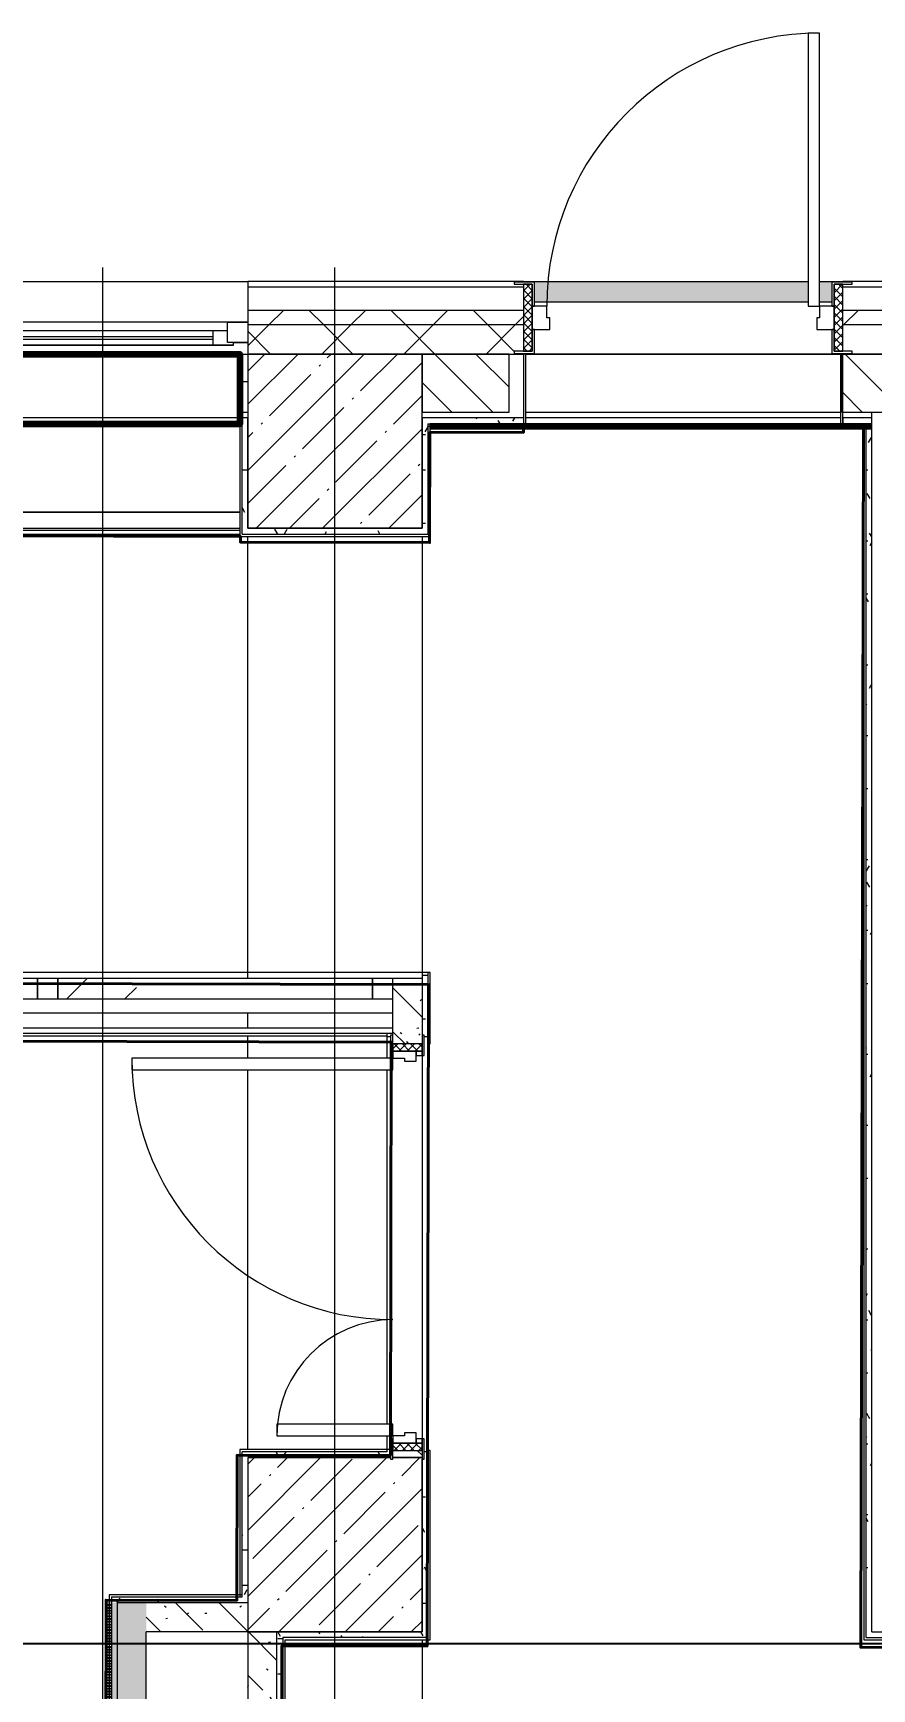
# Model space of a CAD drawing. Header units: millimetres. Extents: x -249154 to 415037, y -45458 to 354837.
# Drawn here: x 65485 to 68375, y 22367 to 28069 of the extents above; entities that cross this region are included whole.
import ezdxf

# ---------------------------------------------------------------- set-up
doc = ezdxf.new("R2010")
doc.units = ezdxf.units.MM
doc.linetypes.add('200_ШТРИХ__ш1_п0_6_', pattern=[320, 200, -120])
for name, color, linetype, lineweight in [('0) НЗ Ремонт штукатурка', 6, 'Continuous', 60), ('1) FK9 Плитка кухня', 102, 'Continuous', 40), ('5.5) Перег WD5', 3, 'Continuous', 60), ('839 штук откосы', 3, 'Continuous', 158), ('874 шпакл откосы', 5, 'Continuous', 158), ('A-DOOR-2', 7, 'Continuous', 5), ('A-DOOR-FRAM-2', 7, 'Continuous', 5), ('A-FLOR', 7, 'Continuous', 9), ('A-GLAZ', 7, 'Continuous', 9), ('A-GLAZ-1', 7, 'Continuous', 5), ('A-GLAZ-CURT', 7, 'Continuous', 9), ('A-GLAZ-CURT-1', 7, 'Continuous', 5), ('A-GLAZ-CURT-2', 7, 'Continuous', 20), ('A-GLAZ-CWMG', 7, 'Continuous', 9), ('A-GLAZ-CWMG-1', 7, 'Continuous', 20), ('A-WALL', 7, 'Continuous', 5), ('I-WALL', 7, 'Continuous', 5), ('S-COLS', 7, 'Continuous', 9), ('S-COLS-1', 7, 'Continuous', 5), ('Оси', 7, 'Continuous', 9)]:
    doc.layers.add(name, color=color, linetype=linetype, lineweight=lineweight)
for name, color, linetype, lineweight, true_color in [('738 плитка подоконник КР28.4', 7, 'Continuous', 158, 0xfcc187), ('A-DOOR-1', 7, 'Continuous', 5, 0xc0c0c0), ('A-DOOR-FRAM-1', 7, 'Continuous', 5, 0xc0c0c0), ('A-WALL-1', 9, 'Continuous', 5, 0x808080), ('A-WALL-FNSH-1', 9, 'Continuous', 5, 0x808080)]:
    doc.layers.add(name, color=color, linetype=linetype, lineweight=lineweight, true_color=true_color)
doc.layers.add('A-FLOR-PATT-1', color=7, linetype='Continuous', lineweight=9, true_color=0xeef6ff, transparency=0.5)
doc.styles.add('ISOCPEUR_1', font='isocpeur.ttf', dxfattribs={"height": 350})
doc.dimstyles.new('ISO-2_0_0_9К_Средний_округл2', dxfattribs={"dimscale": 304.8, "dimtxt": 199.196235, "dimasz": 0.492126, "dimexe": 0.393701, "dimexo": 0, "dimgap": 0, "dimtad": 1, "dimdec": 0, "dimrnd": 10, "dimzin": 0, "dimdsep": 46, "dimtxsty": 'ISOCPEUR_1', "dimblk1": 'OBLIQUE', "dimblk2": 'OBLIQUE', "dimsah": 1, "dimcen": 0.09, "dimdle": 0.393701, "dimazin": 0, "dimtfac": 1, "dimtdec": 4, "dimtix": 1, "dimtmove": 0, "dimatfit": 3, "dimfxl": 1, "dimtvp": 1, "dimtolj": 1, "dimtzin": 0, "dimarcsym": 2})
pattern_1 = [(45, (64.7, -136.06), (-114.04925, 114.04925), []), (45, (178.75, -136.06), (-114.04925, 114.04925), [201.612, -40.322, 6.706, -33.617])]
pattern_2 = [(135, (64.7, -136.06), (-150.8683, -150.8683), [213.36, -35.56, 7.112, -35.56]), (135, (64.7, 14.71), (-150.8683, -150.8683), []), (50, (64.7, -136.06), (255.05767, -22.3145), [26.67, -293.37]), (355, (64.7, -136.06), (-49.3404, 267.4791), [21.336, -234.696]), (100.451, (85.96, -137.92), (205.7195, 245.1636), [22.666, -249.326]), (46.184, (64.7, -64.94), (379.511, -58.86), [40.005, -440.055]), (96.636, (96.33, -69.85), (332.3634, 346.399), [33.999, -373.989]), (351.184, (64.7, -64.94), (332.3669, 346.3953), [32.004, -352.044]), (21, (100.26, -82.72), (212.2602, -143.1711), [26.67, -293.37]), (326, (100.26, -82.72), (86.5224, 257.8632), [21.336, -234.696]), (71.451, (117.95, -94.65), (298.78395, 114.6901), [22.666, -249.326]), (37.5, (64.7, -136.06), (4.32385, 118.37751), [6.706, -225.146, 6.706, -231.546, -235.585]), (37.5, (64.7, -136.06), (4.32385, 118.37751), [-470.103, 6.706, -228.879]), (7.5, (64.7, -136.06), (93.54758, 140.2533), [6.706, -129.134, 6.706, -219.812, -89.789]), (7.5, (64.7, -136.06), (93.54758, 140.2533), [-362.356, 6.706, -83.083]), (327.5, (-14.6, -136.06), (189.82734, -8.02019), [6.706, -82.194, 6.706, -270.662, -368.046]), (327.5, (-14.6, -136.06), (189.82734, -8.02019), [-366.268, 6.706, -361.34]), (317.5, (-50.16, -136.06), (207.38114, 35.59764), [6.706, -108.864, 6.706, -177.495, -261.366]), (317.5, (-50.16, -136.06), (207.38114, 35.59764), [-299.771, 6.706, -254.66])]
pattern_3 = [(45, (64.7, -136.06), (-141.42136, 141.42136), []), (135, (64.7, -136.06), (-141.42136, -141.42136), [])]
pattern_4 = [(0, (64.7, -136.06), (243.84, 60.96), [20.117, -162.763, 20.117, -162.763, -975.36]), (0, (64.7, -136.06), (243.84, 60.96), [-365.76, 20.117, -345.643, 20.117, -162.763, -426.72]), (0, (64.7, -136.06), (243.84, 60.96), [-914.4, 20.117, -101.803, 20.117, -284.683]), (120, (156.14, -105.58), (-174.71291, 180.691634), [20.117, -162.763, 20.117, -162.763, -975.36]), (120, (156.14, -105.58), (-174.71291, 180.691634), [-365.76, 20.117, -345.643, 20.117, -162.763, -426.72]), (120, (156.14, -105.58), (-174.71291, 180.691634), [-914.4, 20.117, -101.803, 20.117, -284.683]), (240, (186.62, 16.34), (-69.12709, -241.651634), [20.117, -162.763, 20.117, -162.763, -975.36]), (240, (186.62, 16.34), (-69.12709, -241.651634), [-365.76, 20.117, -345.643, 20.117, -162.763, -426.72]), (240, (186.62, 16.34), (-69.12709, -241.651634), [-914.4, 20.117, -101.803, 20.117, -284.683])]

# ---------------------------------------------------------------- blocks, each defined once
blk = doc.blocks.new('Системная панель - Стекло - 70мм-31693610-Объем проектирования 1 этажа')
at = {"layer": 'A-GLAZ-CURT-1'}
h = blk.add_hatch(dxfattribs=at)
h.set_pattern_fill('FP_50', color=256, style=0, pattern_type=2)
h.set_pattern_definition([(225, (66247.5, 24715), (565.685, -565.685), [400, -1200]), (225, (66647.5, 24915), (565.685, -565.685), [1200, -400]), (225, (65847.5, 25115), (565.685, -565.685), [400, -1200])])
h.paths.add_polyline_path([(357.5, 35), (-542.5, 35), (-542.5, -35), (542.5, -35), (542.5, 35), (505, 35)])
at = {"layer": 'A-GLAZ-CURT-2'}
for p, q in [((542.5, 35), (-542.5, 35)), ((-542.5, 35), (-542.5, -35)), ((542.5, -35), (542.5, 35)), ((-542.5, -35), (542.5, -35))]:
    blk.add_line(p, q, dxfattribs=at)
blk = doc.blocks.new('Системная панель - Стекло - 70мм-V80-Объем проектирования 1 этажа')
at = {"layer": 'A-GLAZ-CURT-1'}
h = blk.add_hatch(dxfattribs=at)
h.set_pattern_fill('FP_97', color=256, style=0, pattern_type=2)
h.set_pattern_definition([(225, (65075, 24715), (565.685, -565.685), [400, -1200]), (225, (65475, 24915), (565.685, -565.685), [1200, -400]), (225, (64675, 25115), (565.685, -565.685), [400, -1200])])
h.paths.add_polyline_path([(560, 35), (-560, 35), (-560, -35), (560, -35), (560, 25)])
at = {"layer": 'A-GLAZ-CURT-2'}
for p, q in [((560, 35), (-560, 35)), ((-560, 35), (-560, -35)), ((560, -35), (560, 35)), ((-560, -35), (560, -35))]:
    blk.add_line(p, q, dxfattribs=at)
blk = doc.blocks.new('Прямоугольный импост - 50 x 70 мм-23766079-Объем проектирования 1 этажа')
at = {"layer": 'A-GLAZ-CWMG-1'}
for p, q in [((-35, 35), (35, 35)), ((-35, -35), (-35, 35)), ((35, 35), (35, -35)), ((35, -35), (-35, -35))]:
    blk.add_line(p, q, dxfattribs=at)
blk = doc.blocks.new('120_Окно_СКБ_3Ст - 120_Окно_СКБ_3Ст_5100-21641134-Объем проектирования 1 этажа')
at = {"layer": 'A-GLAZ'}
for p, q in [((-2550, -75), (-2550, -5)), ((-2550, -5), (-2480, -5)), ((-2480, -5), (-2480, -75)), ((-1720, -35), (-2480, -35)), ((-2480, -35), (-2480, -75)), ((-2430, -85), (-2430, -35)), ((-1770, -85), (-1770, -35)), ((-1720, -75), (-1720, -5)), ((-1720, -5), (-1650, -5)), ((-1720, -75), (-1720, -35)), ((-1650, -5), (-1650, -75)), ((1650, -75), (1650, -5)), ((1650, -5), (1720, -5)), ((1720, -5), (1720, -75)), ((2480, -35), (1720, -35)), ((1720, -35), (1720, -75)), ((1770, -85), (1770, -35)), ((2430, -85), (2430, -35)), ((2480, -75), (2480, -5)), ((2480, -5), (2550, -5)), ((2480, -75), (2480, -35)), ((2550, -5), (2550, -75)), ((-2480, -75), (-2550, -75)), ((-2480, -75), (-2500, -75)), ((-2500, -75), (-2500, -85)), ((-2500, -85), (-1700, -85)), ((-1700, -85), (-2500, -85)), ((-1650, -75), (-1720, -75)), ((-1700, -75), (-1720, -75)), ((-1700, -85), (-1700, -75)), ((1720, -75), (1650, -75)), ((1720, -75), (1700, -75)), ((1700, -75), (1700, -85)), ((1700, -85), (2500, -85)), ((2500, -85), (1700, -85)), ((2550, -75), (2480, -75)), ((2500, -75), (2480, -75)), ((2500, -85), (2500, -75))]:
    blk.add_line(p, q, dxfattribs=at)
at = {"layer": 'A-GLAZ-1'}
for p, q in [((2550, -5), (-2550, -5)), ((-2430, -55), (-1770, -55)), ((1650, -35), (-1650, -35)), ((1650, -45), (-1650, -45)), ((1770, -55), (2430, -55)), ((-2550, -75), (-2500, -75)), ((-1770, -65), (-2430, -65)), ((-1700, -75), (1700, -75)), ((2430, -65), (1770, -65)), ((2500, -75), (2550, -75))]:
    blk.add_line(p, q, dxfattribs=at)
blk = doc.blocks.new('110_Дверь_СКБ_1Ст_Наружная - ДН-2д_л__ Дверь из подвала ЛК _900 мм в свету_ 3300-22851703-Объем проектирования 1 этажа')
at = {"layer": 'A-DOOR-2'}
h = blk.add_hatch(dxfattribs=at)
h.set_pattern_fill('FP_162', color=256, style=0, pattern_type=2)
h.set_pattern_definition([(135, (1756.41, 199.685), (-14.14214, -14.14214), []), (225, (1756.41, 199.685), (14.14214, -14.14214), [])])
h.paths.add_polyline_path([(569.5, -105), (569.5, 125), (539.5, 125), (539.5, -105), (565.5, -105)])
at = {"layer": 'A-DOOR-FRAM-2'}
h = blk.add_hatch(dxfattribs=at)
h.set_pattern_fill('FP_163', color=256, style=0, pattern_type=2)
h.set_pattern_definition([(45, (-366.384, 199.685), (-14.1421, 14.1421), []), (135, (-366.384, 199.685), (-14.1421, -14.1421), [])])
h.paths.add_polyline_path([(-529.5, -105), (-500.5, -105), (-500.5, 125), (-530.5, 125), (-530.5, -105)])
at = {"layer": 'A-DOOR-1'}
for p, q in [((489.5, 990), (449.5, 990)), ((449.5, 990), (449.5, 50)), ((489.5, 50), (489.5, 990)), ((-492.5, 133), (-562.5, 133)), ((-562.5, 133), (-562.5, 125)), ((-562.5, 125), (-500.5, 125)), ((-500.5, 125), (-500.5, 50)), ((-492.5, 50), (-492.5, 133)), ((601.5, 133), (531.5, 133)), ((531.5, 133), (531.5, 50)), ((539.5, 50), (539.5, 125)), ((539.5, 125), (601.5, 125)), ((601.5, 125), (601.5, 133)), ((-500.5, 50), (-492.5, 50)), ((449.5, 50), (489.5, 50)), ((531.5, 50), (539.5, 50)), ((-492.5, -30), (-500.5, -30)), ((-500.5, -30), (-500.5, -105)), ((-492.5, -113), (-492.5, -30)), ((539.5, -30), (531.5, -30)), ((531.5, -30), (531.5, -113)), ((539.5, -105), (539.5, -30)), ((-562.5, -105), (-562.5, -113)), ((-500.5, -105), (-562.5, -105)), ((-562.5, -113), (-492.5, -113)), ((531.5, -113), (601.5, -113)), ((601.5, -105), (539.5, -105)), ((601.5, -113), (601.5, -105))]:
    blk.add_line(p, q, dxfattribs=at)
blk.add_arc((489.5, 50), 940, 90, 180, dxfattribs=at)
at = {"layer": 'A-DOOR-FRAM-1'}
for p, q in [((-500.5, 125), (-530.5, 125)), ((-530.5, 125), (-530.5, -105)), ((-500.5, -105), (-500.5, 125)), ((569.5, 125), (539.5, 125)), ((539.5, 125), (539.5, -105)), ((569.5, -105), (569.5, 125)), ((-450.5, 50), (-500.5, 50)), ((-500.5, 50), (-500.5, -30)), ((-450.5, 10), (-450.5, 50)), ((-440.5, 10), (-450.5, 10)), ((-440.5, -30), (-440.5, 10)), ((489.5, 10), (479.5, 10)), ((479.5, 10), (479.5, -30)), ((489.5, 50), (489.5, 10)), ((539.5, 50), (489.5, 50)), ((539.5, -30), (539.5, 50)), ((-500.5, -30), (-440.5, -30)), ((479.5, -30), (539.5, -30)), ((-530.5, -105), (-500.5, -105)), ((539.5, -105), (569.5, -105))]:
    blk.add_line(p, q, dxfattribs=at)
blk = doc.blocks.new('110_Дверь_СКБ_2Ст - Д-10а_ СОШ_Дв_1450x2100h_Горячий цех-V178-Объем проектирования 1 этажа')
at = {"layer": 'A-DOOR-2'}
h = blk.add_hatch(dxfattribs=at)
h.set_pattern_fill('FP_56', color=256, style=0, pattern_type=2)
h.set_pattern_definition([(135, (1601.41, 114.685), (-14.14214, -14.14214), []), (225, (1601.41, 114.685), (14.14214, -14.14214), [])])
h.paths.add_polyline_path([(687.5, -50), (712.5, -50), (712.5, 50), (687.5, 50), (687.5, -16.8)])
at = {"layer": 'A-DOOR-FRAM-2'}
h = blk.add_hatch(dxfattribs=at)
h.set_pattern_fill('FP_57', color=256, style=0, pattern_type=2)
h.set_pattern_definition([(45, (-521.384, 114.685), (-14.1421, 14.1421), []), (135, (-521.384, 114.685), (-14.1421, -14.1421), [])])
h.paths.add_polyline_path([(-687.5, 0), (-687.5, -50), (-662.5, -50), (-662.5, 50), (-687.5, 50)])
at = {"layer": 'A-DOOR-1'}
for p, q in [((662.5, 950), (622.5, 950)), ((622.5, 950), (622.5, 50)), ((662.5, 50), (662.5, 950)), ((-637.5, 450), (-637.5, 50)), ((-597.5, 450), (-637.5, 450)), ((-597.5, 50), (-597.5, 450)), ((-637.5, 50), (-597.5, 50)), ((622.5, 50), (662.5, 50))]:
    blk.add_line(p, q, dxfattribs=at)
for centre, radius, start, end in [((662.5, 50), 900, 90, 180), ((-637.5, 50), 400, 0, 90)]:
    blk.add_arc(centre, radius, start, end, dxfattribs=at)
at = {"layer": 'A-DOOR-FRAM-1'}
for p, q in [((-647.5, 58), (-717.5, 58)), ((-717.5, 58), (-717.5, 50)), ((-647.5, 50), (-647.5, 58)), ((742.5, 58), (672.5, 58)), ((672.5, 58), (672.5, 50)), ((742.5, 50), (742.5, 58)), ((-717.5, 50), (-647.5, 50)), ((-662.5, 50), (-687.5, 50)), ((-687.5, 50), (-687.5, -50)), ((-637.5, 50), (-662.5, 50)), ((-662.5, 50), (-662.5, -30)), ((-662.5, -50), (-662.5, 50)), ((-637.5, 10), (-637.5, 50)), ((-627.5, 10), (-637.5, 10)), ((-627.5, -30), (-627.5, 10)), ((662.5, 10), (652.5, 10)), ((652.5, 10), (652.5, -30)), ((662.5, 50), (662.5, 10)), ((687.5, 50), (662.5, 50)), ((672.5, 50), (742.5, 50)), ((687.5, -30), (687.5, 50)), ((712.5, 50), (687.5, 50)), ((687.5, 50), (687.5, -50)), ((712.5, -50), (712.5, 50)), ((-647.5, -50), (-717.5, -50)), ((-717.5, -50), (-717.5, -58)), ((-687.5, -50), (-662.5, -50)), ((-662.5, -30), (-627.5, -30)), ((-647.5, -30), (-662.5, -30)), ((-662.5, -30), (-662.5, -50)), ((-662.5, -50), (-647.5, -50)), ((-647.5, -50), (-647.5, -30)), ((-647.5, -58), (-647.5, -50)), ((652.5, -30), (687.5, -30)), ((687.5, -30), (672.5, -30)), ((672.5, -30), (672.5, -50)), ((672.5, -50), (687.5, -50)), ((742.5, -50), (672.5, -50)), ((672.5, -50), (672.5, -58)), ((687.5, -50), (687.5, -30)), ((687.5, -50), (712.5, -50)), ((742.5, -58), (742.5, -50)), ((-717.5, -58), (-647.5, -58)), ((672.5, -58), (742.5, -58))]:
    blk.add_line(p, q, dxfattribs=at)
blk = doc.blocks.new('Прямоугольный импост - 50 x 70 мм-23766160-Объем проектирования 1 этажа')
at = {"layer": 'A-GLAZ-CWMG-1'}
for p, q in [((0, 35), (-70, 35)), ((-70, 35), (-70, -35)), ((0, -35), (0, 35)), ((-70, -35), (0, -35))]:
    blk.add_line(p, q, dxfattribs=at)
blk = doc.blocks.new('Зашивка приборов отопления10 - Зашивка приборов отопления-33278020-Объем проектирования 1 этажа')
at = {"layer": 'A-WALL'}
for p, q in [((51870, 26880), (51850, 26880)), ((56922, 26880), (51878, 26880)), ((51578, 26555), (56922, 26555)), ((56922, 26555), (51578, 26555)), ((51578, 26480), (56922, 26480))]:
    blk.add_line(p, q, dxfattribs=at)
blk = doc.blocks.new('_Oblique')
at = {"color": 0, "linetype": 'ByBlock', "lineweight": -2}
blk.add_line((-0.5, -0.5), (0.5, 0.5), dxfattribs=at)
blk = doc.blocks.new('*D2064')
at = {"layer": '5.5) Перег WD5', "color": 0, "lineweight": -2, "transparency": 16777216}
for p, q in [((34274.7, 22501.5), (34274.7, 22643.4)), ((34604.7, 22501.5), (34604.7, 22643.4)), ((34154.7, 22523.4), (34604.7, 22523.4)), ((34604.7, 22523.4), (87153.3, 22523.4))]:
    blk.add_line(p, q, dxfattribs=at)
at = {"layer": 'Defpoints', "color": 0, "transparency": 16777216}
for p in [(34604.7, 22523.4), (34274.7, 22501.5), (34604.7, 22501.5)]:
    blk.add_point(p, dxfattribs=at)
at = {"layer": '5.5) Перег WD5', "color": 0, "lineweight": -2, "transparency": 16777216, "xscale": 304.8, "yscale": 304.8, "zscale": 304.8, "rotation": 180}
blk.add_blockref('_Oblique', (34274.7, 22523.4), dxfattribs=at)
at = {"layer": '5.5) Перег WD5', "color": 0, "lineweight": -2, "transparency": 16777216, "xscale": 304.8, "yscale": 304.8, "zscale": 304.8}
blk.add_blockref('_Oblique', (34604.7, 22523.4), dxfattribs=at)
at = {"layer": '5.5) Перег WD5', "color": 0, "lineweight": 25, "transparency": 16777216, "insert": (86593.3, 22990.1), "char_height": 350, "width": 455.087, "attachment_point": 1, "line_spacing_factor": 1.149209, "style": 'ISOCPEUR_1'}
blk.add_mtext('\\A1;330', dxfattribs=at)

msp = doc.modelspace()

# ---------------------------------------------------------------- hatches: boundary and pattern name
at = {"layer": 'A-FLOR-PATT-1'}
h = msp.add_hatch(color=256, dxfattribs=at)
h.paths.add_polyline_path([(68236.7, 27143.9), (68236.7, 27211.9), (68194.7, 27211.9), (68194.7, 27143.9)])
h.paths.add_polyline_path([(67823, 27143.9), (68154.7, 27145.2), (68154.7, 27213.9), (67212.7, 27211.9), (67212.7, 27143.9)])
at = {"layer": 'A-WALL'}
h = msp.add_hatch(dxfattribs=at)
h.set_pattern_fill('FP_24', color=256, style=0, pattern_type=2)
h.set_pattern_definition(pattern_3)
h.paths.add_polyline_path([(84814.7, 27063.9), (85034.7, 27063.9), (85034.7, 27113.9), (80414.7, 27113.9), (80414.7, 27063.9), (84813, 27063.9)])
h.paths.add_polyline_path([(77314.7, 27063.9), (77314.7, 27113.9), (76414.7, 27113.9), (76414.7, 27063.9), (77106.8, 27063.9)])
h.paths.add_polyline_path([(74314.7, 27063.9), (74314.7, 27113.9), (72974.7, 27113.9), (72974.7, 27063.9), (74012.2, 27063.9)])
h.paths.add_polyline_path([(68274.7, 27063.9), (70874.7, 27063.9), (70874.7, 27113.9), (68274.7, 27113.9)])
h.paths.add_polyline_path([(66791.5, 27063.9), (67174.7, 27063.9), (67174.7, 27113.9), (66224.7, 27113.9), (66224.7, 27063.9)])
h.paths.add_polyline_path([(60069.7, 27063.9), (61124.7, 27063.9), (61124.7, 27113.9), (60069.7, 27113.9), (60069.7, 27073.9)])
h.paths.add_polyline_path([(57507.7, 27063.9), (57769.7, 27063.9), (57769.7, 27113.9), (56924.7, 27113.9), (56924.7, 27063.9)])
h.paths.add_polyline_path([(54824.7, 27063.9), (54824.7, 27113.9), (53924.7, 27113.9), (53924.7, 27063.9), (54413.1, 27063.9)])
h.paths.add_polyline_path([(50924.7, 27063.9), (51824.7, 27063.9), (51824.7, 27113.9), (50924.7, 27113.9), (50924.7, 27073.9)])
h.paths.add_polyline_path([(47724.7, 27063.9), (48824.7, 27063.9), (48824.7, 27113.9), (47724.7, 27113.9), (47724.7, 27073.9)])
h.paths.add_polyline_path([(43066.2, 27063.9), (44624.7, 27063.9), (44624.7, 27113.9), (42224.7, 27113.9), (42224.7, 27063.9), (42844.7, 27063.9)])
h = msp.add_hatch(dxfattribs=at)
h.set_pattern_fill('FP_24', color=256, style=0, pattern_type=2)
h.set_pattern_definition(pattern_3)
h.paths.add_polyline_path([(73604.7, 26963.9), (74314.7, 26963.9), (74314.7, 27063.9), (72974.7, 27063.9), (72974.7, 26963.9), (72980.6, 26963.9)])
h.paths.add_polyline_path([(42844.7, 26963.9), (44624.7, 26963.9), (44624.7, 27063.9), (42224.7, 27063.9), (42224.7, 26963.9), (42824.7, 26963.9)])
h.paths.add_polyline_path([(84327.5, 26963.9), (85034.7, 26963.9), (85034.7, 27063.9), (80414.7, 27063.9), (80414.7, 26963.9), (84164.7, 26963.9)])
h.paths.add_polyline_path([(47724.7, 26963.9), (48824.7, 26963.9), (48824.7, 27063.9), (47724.7, 27063.9), (47724.7, 27003.6)])
h.paths.add_polyline_path([(50924.7, 26963.9), (51824.7, 26963.9), (51824.7, 27063.9), (50924.7, 27063.9), (50924.7, 27003.9)])
h.paths.add_polyline_path([(53924.7, 26963.9), (54824.7, 26963.9), (54824.7, 27063.9), (53924.7, 27063.9), (53924.7, 27003.9)])
h.paths.add_polyline_path([(57414.7, 26963.9), (57769.7, 26963.9), (57769.7, 27063.9), (56924.7, 27063.9), (56924.7, 26963.9)])
h.paths.add_polyline_path([(77106.8, 26963.9), (77314.7, 26963.9), (77314.7, 27063.9), (76414.7, 27063.9), (76414.7, 26963.9), (76814.7, 26963.9)])
h.paths.add_polyline_path([(60069.7, 26963.9), (61124.7, 26963.9), (61124.7, 27063.9), (60069.7, 27063.9), (60069.7, 27003.9)])
h.paths.add_polyline_path([(67124.7, 26963.9), (67142.7, 26965.9), (67142.7, 26973.9), (67174.7, 26973.9), (67174.7, 27063.9), (66224.7, 27063.9), (66224.7, 26963.9), (66824.7, 26963.9)])
h.paths.add_polyline_path([(70374.7, 26963.9), (70874.7, 26963.9), (70874.7, 27063.9), (68274.7, 27063.9), (68274.7, 26973.9), (68306.7, 26973.9), (68306.7, 26965.9), (70041.4, 26963.9)])
h = msp.add_hatch(dxfattribs=at)
h.set_pattern_fill('FP_2', color=256, style=0, pattern_type=2)
h.set_pattern_definition([(135, (64.7, -136.06), (-70.71068, -70.71068), [])])
h.paths.add_polyline_path([(42824.7, 26763.9), (44624.7, 26763.9), (44624.7, 26963.9), (42824.7, 26963.9), (42824.7, 26886.2)])
h.paths.add_polyline_path([(56924.7, 26763.9), (57769.7, 26763.9), (57769.7, 26963.9), (56924.7, 26963.9), (56924.7, 26886.2)])
h.paths.add_polyline_path([(80714.7, 26763.9), (80714.7, 26963.9), (80414.7, 26963.9), (80414.7, 26763.9)])
h.paths.add_polyline_path([(54224.7, 26763.9), (54224.7, 26963.9), (53924.7, 26963.9), (53924.7, 26763.9)])
h.paths.add_polyline_path([(76814.7, 26763.9), (76814.7, 26963.9), (76414.7, 26963.9), (76414.7, 26763.9), (76591, 26763.9)])
h.paths.add_polyline_path([(60069.7, 26763.9), (60224.7, 26763.9), (60224.7, 26963.9), (60069.7, 26963.9), (60069.7, 26800.4)])
h.paths.add_polyline_path([(60824.7, 26763.9), (61124.7, 26763.9), (61124.7, 26963.9), (60824.7, 26963.9), (60824.7, 26817.8)])
h.paths.add_polyline_path([(74314.7, 26763.9), (74314.7, 26963.9), (74104.7, 26963.9), (74104.7, 26763.9)])
h.paths.add_polyline_path([(47724.7, 26763.9), (48224.7, 26763.9), (48223.9, 26963.9), (47724.7, 26963.9), (47724.7, 26886.2)])
h.paths.add_polyline_path([(51464.7, 26763.9), (51824.7, 26763.9), (51824.7, 26963.9), (50924.7, 26963.9), (50924.7, 26763.9), (51406.5, 26763.9)])
h.paths.add_polyline_path([(73604.7, 26763.9), (73604.7, 26963.9), (72974.7, 26963.9), (72974.7, 26763.9), (73496.4, 26763.9)])
h.paths.add_polyline_path([(66848.7, 26763.9), (67124.7, 26763.9), (67124.7, 26963.9), (66824.7, 26963.9), (66824.7, 26763.9)])
h.paths.add_polyline_path([(70374.7, 26763.9), (70374.7, 26963.9), (68274.7, 26963.9), (68270.7, 26763.9), (69886.1, 26763.9)])
at = {"layer": 'I-WALL'}
h = msp.add_hatch(dxfattribs=at)
h.set_pattern_fill('FP_191', color=256, style=0, pattern_type=2)
h.set_pattern_definition(pattern_4)
h.paths.add_polyline_path([(66204.7, 26763.9), (66224.7, 26763.9), (66224.7, 26963.9), (66204.7, 26963.9), (66204.7, 26941.6)])
h = msp.add_hatch(dxfattribs=at)
h.set_pattern_fill('FP_191', color=256, style=0, pattern_type=2)
h.set_pattern_definition(pattern_4)
h.paths.add_polyline_path([(60852.7, 26723.9), (61124.7, 26723.9), (61124.7, 26743.9), (60844.7, 26743.9), (60844.7, 26723.9)])
h.paths.add_polyline_path([(66204.7, 26723.9), (66224.7, 26723.9), (66224.7, 26743.9), (66204.7, 26743.9), (66204.7, 26730.9)])
h = msp.add_hatch(dxfattribs=at)
h.set_pattern_fill('FP_191', color=256, style=0, pattern_type=2)
h.set_pattern_definition(pattern_4)
h.paths.add_polyline_path([(66844.7, 26363.9), (66844.7, 26743.9), (66824.7, 26743.9), (66824.7, 26363.9)])
h = msp.add_hatch(dxfattribs=at)
h.set_pattern_fill('FP_191', color=256, style=0, pattern_type=2)
h.set_pattern_definition(pattern_4)
h.paths.add_polyline_path([(67174.7, 26723.9), (67174.2, 26743.9), (66844.7, 26743.9), (66845.2, 26723.9), (67173.7, 26723.9)])
h.paths.add_polyline_path([(68354.7, 26723.9), (68374.7, 26723.9), (68374.7, 26743.9), (68274.7, 26743.9), (68275.4, 26723.9), (68350.7, 26723.9)])
h = msp.add_hatch(dxfattribs=at)
h.set_pattern_fill('FP_191', color=256, style=0, pattern_type=2)
h.set_pattern_definition(pattern_4)
h.paths.add_polyline_path([(66204.7, 26343.9), (66224.7, 26343.9), (66224.7, 26723.9), (66204.7, 26722.9), (66204.7, 26356.2)])
h = msp.add_hatch(dxfattribs=at)
h.set_pattern_fill('FP_191', color=256, style=0, pattern_type=2)
h.set_pattern_definition(pattern_4)
h.paths.add_polyline_path([(68354.7, 22543.9), (68374.7, 22543.9), (68374.7, 26723.9), (68354.7, 26723.9), (68354.7, 22683.9)])
h = msp.add_hatch(dxfattribs=at)
h.set_pattern_fill('FP_191', color=256, style=0, pattern_type=2)
h.set_pattern_definition(pattern_4)
h.paths.add_polyline_path([(66824.7, 26343.9), (66844.7, 26343.9), (66844.7, 26363.9), (66224.7, 26363.9), (66224.7, 26343.9), (66228.5, 26343.9)])
h = msp.add_hatch(dxfattribs=at)
h.set_pattern_fill('FP_41', color=256, style=0, pattern_type=2)
h.set_pattern_definition(pattern_2)
h.paths.add_polyline_path([(66824.7, 23163.9), (66824.7, 23188.9), (66724.7, 23187.9), (66724.7, 23163.9), (66791.5, 23163.9)])
h.paths.add_polyline_path([(66724.7, 24588.9), (66824.7, 24588.9), (66824.2, 24813.9), (66724.7, 24813.9), (66724.7, 24613.9)])
h = msp.add_hatch(dxfattribs=at)
h.set_pattern_fill('FP_191', color=256, style=0, pattern_type=2)
h.set_pattern_definition(pattern_4)
h.paths.add_polyline_path([(66844.7, 22563.9), (66844.7, 23183.9), (66832.7, 23183.9), (66832.7, 23158.9), (66824.7, 23158.9), (66824.7, 22563.9), (66832.7, 22563.9)])
h.paths.add_polyline_path([(66832.7, 24613.9), (66844.7, 24613.9), (66844.7, 24823.9), (66824.7, 24823.9), (66824.7, 24618.9), (66832.7, 24618.9)])
h = msp.add_hatch(dxfattribs=at)
h.set_pattern_fill('FP_191', color=256, style=0, pattern_type=2)
h.set_pattern_definition(pattern_4)
h.paths.add_polyline_path([(66704.7, 23163.9), (66704.7, 23183.9), (66204.7, 23183.9), (66204.7, 23163.9), (66224.7, 23163.9)])
h = msp.add_hatch(dxfattribs=at)
h.set_pattern_fill('FP_191', color=256, style=0, pattern_type=2)
h.set_pattern_definition(pattern_4)
h.paths.add_polyline_path([(66204.7, 22663.9), (66224.7, 22663.9), (66224.7, 23163.9), (66204.7, 23163.1), (66204.7, 22683.9)])
h = msp.add_hatch(dxfattribs=at)
h.set_pattern_fill('FP_191', color=256, style=0, pattern_type=2)
h.set_pattern_definition(pattern_4)
h.paths.add_polyline_path([(65774.7, 22663.9), (66204.7, 22663.9), (66204.7, 22683.9), (65754.7, 22683.9), (65754.7, 22663.9), (65759.9, 22663.9)])
h = msp.add_hatch(dxfattribs=at)
h.set_pattern_fill('FP_191', color=256, style=0, pattern_type=2)
h.set_pattern_definition(pattern_4)
h.paths.add_polyline_path([(65774.7, 15393.9), (65774.7, 15533.9), (65754.7, 15533.9), (65754.7, 15393.9), (65759.9, 15393.9)])
h.paths.add_polyline_path([(65774.7, 16393.9), (65774.7, 22663.9), (65754.7, 22663.9), (65754.7, 16393.9), (65759.9, 16393.9)])
h = msp.add_hatch(dxfattribs=at)
h.set_pattern_fill('FP_41', color=256, style=0, pattern_type=2)
h.set_pattern_definition(pattern_2)
h.paths.add_polyline_path([(65774.7, 15413.9), (65874.7, 15413.9), (65874.7, 15613.9), (65774.7, 15613.9), (65774.7, 15513.9)])
h.paths.add_polyline_path([(65774.7, 16313.9), (65874.7, 16313.9), (65874.7, 22663.9), (65774.7, 22663.9), (65774.7, 16393.9)])
h = msp.add_hatch(dxfattribs=at)
h.set_pattern_fill('FP_41', color=256, style=0, pattern_type=2)
h.set_pattern_definition(pattern_2)
h.paths.add_polyline_path([(66224.7, 22563.9), (66224.7, 22663.9), (65874.7, 22663.9), (65874.7, 22563.9)])
h = msp.add_hatch(dxfattribs=at)
h.set_pattern_fill('FP_41', color=256, style=0, pattern_type=2)
h.set_pattern_definition(pattern_2)
h.paths.add_polyline_path([(66324.7, 21013.9), (66324.7, 22563.9), (66224.7, 22563.9), (66224.7, 21013.9)])
h = msp.add_hatch(dxfattribs=at)
h.set_pattern_fill('FP_191', color=256, style=0, pattern_type=2)
h.set_pattern_definition(pattern_4)
h.paths.add_polyline_path([(66324.7, 21033.9), (66344.7, 21033.9), (66344.7, 22563.9), (66324.7, 22563.9), (66324.7, 21056.3)])
h = msp.add_hatch(dxfattribs=at)
h.set_pattern_fill('FP_191', color=256, style=0, pattern_type=2)
h.set_pattern_definition(pattern_4)
h.paths.add_polyline_path([(66828, 22543.9), (66844.7, 22543.9), (66844.7, 22563.9), (66344.7, 22563.9), (66344.7, 22543.9), (66824.7, 22543.9)])
at = {"layer": 'S-COLS-1'}
h = msp.add_hatch(dxfattribs=at)
h.set_pattern_fill('FP_1', color=256, style=0, pattern_type=2)
h.set_pattern_definition(pattern_1)
h.paths.add_polyline_path([(66824.7, 26363.9), (66824.7, 26963.9), (66224.7, 26963.9), (66224.7, 26363.9), (66791.5, 26363.9)])
h = msp.add_hatch(dxfattribs=at)
h.set_pattern_fill('FP_1', color=256, style=0, pattern_type=2)
h.set_pattern_definition(pattern_1)
h.paths.add_polyline_path([(66824.7, 22563.9), (66824.7, 23163.9), (66724.7, 23163.9), (66724.7, 23158.9), (66716.7, 23158.9), (66716.7, 23163.9), (66224.7, 23163.9), (66224.7, 22563.9), (66791.5, 22563.9)])

# ---------------------------------------------------------------- linework, layer by layer
at = {"layer": '0) НЗ Ремонт штукатурка', "color": 4, "linetype": '200_ШТРИХ__ш1_п0_6_', "ltscale": 0.03}
msp.add_lwpolyline([(65746.7, 15385.9), (65746.7, 22663.9)], dxfattribs=at)
at = {"layer": '1) FK9 Плитка кухня', "flags": 128}
for points in [[(82356, 22478.2), (68336, 22511.1), (68345.9, 26719.1), (67174.4, 26721.9), (67174.3, 26693.9), (66851.8, 26694.6), (66850.9, 26314.6), (66198.9, 26316.1), (66199, 26336.1), (64445.7, 26340.3)], [(60719.4, 24807), (66847.4, 24792.6), (66842, 22514.6), (66342, 22515.8), (66338.5, 21021.8), (78758.3, 20992.7)]]:
    msp.add_lwpolyline(points, dxfattribs=at)
msp.add_lwpolyline([(66715.6, 23170.9), (66718.9, 24594.9), (60796.9, 24608.8), (60782.4, 18428.8), (57622.4, 18436.3), (57606.8, 11785.3), (60160.8, 11779.3), (60161.7, 12186.3), (60817.7, 12184.7), (60816.8, 11784.7), (66160.8, 11772.2), (66161.7, 12172.2), (66561.7, 12171.3), (66569.2, 15365.2), (65719.2, 15367.2), (65736.4, 22673.2), (66186.4, 22672.2), (66187.6, 23172.2)], close=True, dxfattribs=at)
at = {"layer": '738 плитка подоконник КР28.4', "ltscale": 0.5}
for points in [[(60844.7, 26723.9), (66196.7, 26722.9)], [(66852.7, 26715.9), (68374.7, 26715.9)]]:
    msp.add_lwpolyline(points, dxfattribs=at)
at = {"layer": '839 штук откосы', "ltscale": 0.5}
msp.add_lwpolyline([(61124.7, 26963.9), (66196.7, 26963.9), (66196.7, 26722.9), (61124.7, 26722.9)], close=True, dxfattribs=at)
at = {"layer": '874 шпакл откосы', "ltscale": 0.5}
msp.add_lwpolyline([(61124.7, 26963.9), (66196.7, 26963.9), (66196.7, 26722.9), (61124.7, 26722.9)], close=True, dxfattribs=at)
at = {"layer": 'A-FLOR'}
for p, q in [((67175.7, 27213.9), (68154.7, 27213.9)), ((68194.7, 27213.9), (68274.7, 27213.9)), ((67182.7, 26763.9), (68266.7, 26763.9)), ((66224.7, 24813.9), (66224.7, 26336.2)), ((66824.7, 26335.9), (66824.7, 24823.9)), ((66844.7, 24833.9), (58194.7, 24833.9)), ((66224.7, 24643.9), (66224.7, 24693.9)), ((66224.7, 24538.9), (66224.7, 24615.9)), ((66704.7, 24538.9), (66704.7, 24613.9)), ((66704.7, 24613.9), (66716.7, 24613.9)), ((66832.7, 24613.9), (66844.7, 24613.9)), ((66824.7, 24548.9), (66824.7, 23228.9)), ((66224.7, 23191.9), (66224.7, 24498.9)), ((66704.7, 23278.9), (66704.7, 24498.9)), ((66704.7, 23191.9), (66704.7, 23238.9)), ((66824.7, 22535.9), (66824.7, 21041.9))]:
    msp.add_line(p, q, dxfattribs=at)
at = {"layer": 'A-WALL'}
for p, q in [((61124.7, 27213.9), (66224.7, 27213.9)), ((67174.7, 27193.9), (66224.7, 27193.9)), ((67212.7, 27143.9), (68154.7, 27143.9)), ((68194.7, 27143.9), (68236.7, 27143.9)), ((70874.7, 27193.9), (68274.7, 27193.9)), ((67174.7, 27113.9), (66224.7, 27113.9)), ((70874.7, 27113.9), (68274.7, 27113.9)), ((67174.7, 27063.9), (66224.7, 27063.9)), ((70874.7, 27063.9), (68274.7, 27063.9)), ((66196.7, 26963.9), (61152.7, 26963.9)), ((67124.7, 26963.9), (66824.7, 26963.9)), ((66824.7, 26963.9), (66824.7, 26763.9)), ((68266.7, 26963.9), (67182.7, 26963.9)), ((70374.7, 26963.9), (68270.7, 26963.9)), ((68274.7, 26963.9), (70874.7, 26963.9)), ((66204.7, 26343.9), (66204.7, 26722.9)), ((66844.7, 26723.9), (66852.7, 26723.9)), ((66844.7, 26723.9), (66844.7, 26363.9)), ((68274.7, 26723.9), (68354.7, 26723.9)), ((68354.7, 22543.9), (68354.7, 26723.9)), ((66704.7, 24613.9), (66704.7, 24623.9)), ((66204.7, 22683.9), (66204.7, 23163.9)), ((66704.7, 23183.9), (66704.7, 23191.9)), ((66724.7, 23163.9), (66824.7, 23163.9)), ((66196.7, 22683.9), (66204.7, 22683.9)), ((66344.7, 22543.9), (66344.7, 21033.9)), ((66844.7, 22543.9), (66344.7, 22543.9))]:
    msp.add_line(p, q, dxfattribs=at)
at = {"layer": 'A-WALL-1'}
for p, q in [((66224.7, 27193.9), (66224.7, 26763.9)), ((66204.7, 26963.9), (67174.7, 26963.9)), ((67124.7, 26763.9), (67124.7, 26963.9)), ((68270.7, 26963.9), (68270.7, 26763.9)), ((66204.7, 26763.9), (66224.7, 26763.9)), ((66224.7, 26743.9), (66204.7, 26743.9)), ((66224.7, 26363.9), (66224.7, 26743.9)), ((66824.7, 26763.9), (67124.7, 26763.9)), ((66824.7, 26743.9), (66824.7, 26363.9)), ((67175.7, 26743.9), (66824.7, 26743.9)), ((67175.7, 26723.9), (67175.7, 26743.9)), ((68270.7, 26763.9), (70374.7, 26763.9)), ((68374.7, 26743.9), (68274.7, 26743.9)), ((68274.7, 26743.9), (68274.7, 26723.9)), ((68374.7, 22563.9), (68374.7, 26763.9)), ((66204.7, 26343.9), (66844.7, 26343.9)), ((66824.7, 26363.9), (66224.7, 26363.9)), ((66824.7, 24813.9), (66724.7, 24813.9)), ((66724.7, 24618.9), (66724.7, 24813.9)), ((66844.7, 24823.9), (66824.7, 24823.9)), ((66824.7, 24823.9), (66824.7, 24618.9)), ((66724.7, 24623.9), (66704.7, 24623.9)), ((66704.7, 23183.9), (66204.7, 23183.9)), ((66224.7, 23163.9), (66224.7, 21013.9)), ((66224.7, 23163.9), (66716.7, 23163.9)), ((66716.7, 23191.9), (66704.7, 23191.9)), ((66824.7, 23158.9), (66824.7, 22563.9)), ((66844.7, 23183.9), (66832.7, 23183.9)), ((65754.7, 22683.9), (65754.7, 16393.9)), ((65774.7, 22663.9), (65774.7, 16393.9)), ((66224.7, 22663.9), (65774.7, 22663.9)), ((65874.7, 21013.9), (65874.7, 22563.9)), ((66824.7, 22563.9), (65874.7, 22563.9)), ((66324.7, 21013.9), (66324.7, 22563.9)), ((68354.7, 22543.9), (69174.7, 22543.9)), ((68374.7, 22563.9), (69144.7, 22563.9))]:
    msp.add_line(p, q, dxfattribs=at)
at = {"layer": 'A-WALL-FNSH-1'}
for p, q in [((67174.7, 27213.9), (66224.7, 27213.9)), ((66224.7, 27213.9), (66224.7, 27193.9)), ((70874.7, 27213.9), (68274.7, 27213.9)), ((66196.7, 26963.9), (66196.7, 26335.9)), ((66204.7, 26963.9), (66196.7, 26963.9)), ((66204.7, 26722.9), (66204.7, 26963.9)), ((67174.7, 26963.9), (67174.7, 26723.9)), ((67182.7, 26963.9), (67174.7, 26963.9)), ((67182.7, 26723.9), (67182.7, 26963.9)), ((68266.7, 26963.9), (68266.7, 26715.9)), ((68274.7, 26963.9), (68266.7, 26963.9)), ((68274.7, 26723.9), (68274.7, 26963.9)), ((66204.7, 26722.9), (66196.7, 26722.9)), ((66844.7, 26715.9), (67175.7, 26715.9)), ((66852.7, 26335.9), (66852.7, 26723.9)), ((67174.7, 26723.9), (66852.7, 26723.9)), ((67175.7, 26715.9), (67175.7, 26723.9)), ((67175.7, 26723.9), (67182.7, 26723.9)), ((68266.7, 26715.9), (68346.7, 26715.9)), ((68346.7, 26715.9), (68346.7, 22535.9)), ((66844.7, 26363.9), (66844.7, 26343.9)), ((66196.7, 26335.9), (66852.7, 26335.9)), ((66852.7, 24834.4), (66844.7, 24834.4)), ((66844.7, 24834.4), (66844.7, 24588.9)), ((66852.7, 24588.9), (66852.7, 24834.4)), ((66704.7, 24623.9), (60794.7, 24623.9)), ((60802.7, 24615.9), (66704.7, 24615.9)), ((66844.7, 24588.9), (66852.7, 24588.9)), ((66196.7, 23191.9), (66196.7, 22683.9)), ((66704.7, 23191.9), (66196.7, 23191.9)), ((66204.7, 23163.9), (66204.7, 23183.9)), ((66852.7, 23188.9), (66844.7, 23188.9)), ((66844.7, 23188.9), (66844.7, 22543.9)), ((66852.7, 22535.9), (66852.7, 23188.9)), ((65746.7, 22691.9), (65746.7, 16393.9)), ((66204.7, 22691.9), (65746.7, 22691.9)), ((65754.7, 22683.9), (66196.7, 22683.9)), ((66352.7, 21041.9), (66352.7, 22535.9)), ((66352.7, 22535.9), (66852.7, 22535.9)), ((68346.7, 22535.9), (69174.7, 22535.9))]:
    msp.add_line(p, q, dxfattribs=at)
at = {"layer": 'I-WALL'}
for p, q in [((61152.7, 26963.9), (66196.7, 26963.9)), ((67182.7, 26963.9), (68266.7, 26963.9)), ((66196.7, 26743.9), (61152.7, 26743.9)), ((68266.7, 26743.9), (67182.7, 26743.9)), ((61152.7, 26730.9), (66196.7, 26730.9)), ((66196.7, 26723.9), (61152.7, 26723.9)), ((66196.7, 26722.9), (61152.7, 26722.9)), ((60852.7, 26363.9), (66196.7, 26363.9)), ((66196.7, 26355.9), (60852.7, 26355.9)), ((66724.7, 24693.9), (60774.7, 24693.9)), ((60774.7, 24643.9), (66724.7, 24643.9))]:
    msp.add_line(p, q, dxfattribs=at)
at = {"layer": 'S-COLS'}
for p, q in [((66824.7, 26763.9), (66824.7, 26963.9)), ((66824.7, 23163.9), (66724.7, 23163.9))]:
    msp.add_line(p, q, dxfattribs=at)
at = {"layer": 'S-COLS-1'}
for p, q in [((66824.7, 26963.9), (66224.7, 26963.9)), ((66224.7, 26963.9), (66224.7, 26363.9)), ((66824.7, 26363.9), (66824.7, 26763.9)), ((66224.7, 26363.9), (66824.7, 26363.9)), ((66716.7, 23163.9), (66224.7, 23163.9)), ((66224.7, 23163.9), (66224.7, 22563.9)), ((66824.7, 22563.9), (66824.7, 23158.9)), ((66224.7, 22563.9), (66824.7, 22563.9))]:
    msp.add_line(p, q, dxfattribs=at)
at = {"layer": 'Оси'}
for points in [[(65724.7, -2042.3), (65724.7, 2957.7), (65724.7, 22262), (65724.7, 27262)], [(66997.4, -2042.3), (66997.4, -1322.8), (66524.7, -759.5), (66524.7, 4240.5), (66524.7, 22262), (66524.7, 27262)]]:
    msp.add_lwpolyline(points, dxfattribs=at)

# ---------------------------------------------------------------- block references
at = {"layer": 'A-DOOR-1'}
msp.add_blockref('110_Дверь_СКБ_1Ст_Наружная - ДН-2д_л__ Дверь из подвала ЛК _900 мм в свету_ 3300-22851703-Объем проектирования 1 этажа', (67705.2, 27078.9), dxfattribs=at)
at = {"layer": 'A-DOOR-1', "rotation": 89.99999999999982}
msp.add_blockref('110_Дверь_СКБ_2Ст - Д-10а_ СОШ_Дв_1450x2100h_Горячий цех-V178-Объем проектирования 1 этажа', (66774.7, 23876.4), dxfattribs=at)
at = {"layer": 'A-GLAZ', "color": 3}
msp.add_blockref('120_Окно_СКБ_3Ст - 120_Окно_СКБ_3Ст_5100-21641134-Объем проектирования 1 этажа', (63674.7, 27078.9), dxfattribs=at)
at = {"layer": 'A-GLAZ-CURT', "rotation": 180}
for name, p in [('Системная панель - Стекло - 70мм-V80-Объем проектирования 1 этажа', (64939.7, 24778.9)), ('Системная панель - Стекло - 70мм-31693610-Объем проектирования 1 этажа', (66112.2, 24778.9))]:
    msp.add_blockref(name, p, dxfattribs=at)
at = {"layer": 'A-GLAZ-CWMG', "extrusion": (0, 0, -1)}
msp.add_blockref('Прямоугольный импост - 50 x 70 мм-23766079-Объем проектирования 1 этажа', (-65534.7, 24778.9), dxfattribs=at)
at = {"layer": 'A-GLAZ-CWMG'}
msp.add_blockref('Прямоугольный импост - 50 x 70 мм-23766160-Объем проектирования 1 этажа', (66724.7, 24778.9), dxfattribs=at)
at = {"layer": 'A-WALL'}
msp.add_blockref('Зашивка приборов отопления10 - Зашивка приборов отопления-33278020-Объем проектирования 1 этажа', (9274.7, -136.1), dxfattribs=at)

# ---------------------------------------------------------------- dimensions: what is measured, and where the dimension line sits
at = {"layer": '5.5) Перег WD5', "color": 18, "lineweight": 25, "true_color": 0x000000}
dim = msp.add_linear_dim(base=(34604.7, 22523.4), p1=(34274.7, 22501.5), p2=(34604.7, 22501.5), dimstyle='ISO-2_0_0_9К_Средний_округл2', override={"dimasz": 1, "dimpost": '<>', "dimtxsty": 'ISOCPEUR_1', "dimfxl": 330}, dxfattribs=at)
dim.commit()
dim.dimension.update_dxf_attribs({"geometry": '*D2064', "text_midpoint": (86820.8, 22523.4), "dimtype": 160})

doc.saveas('drawing.dxf')
